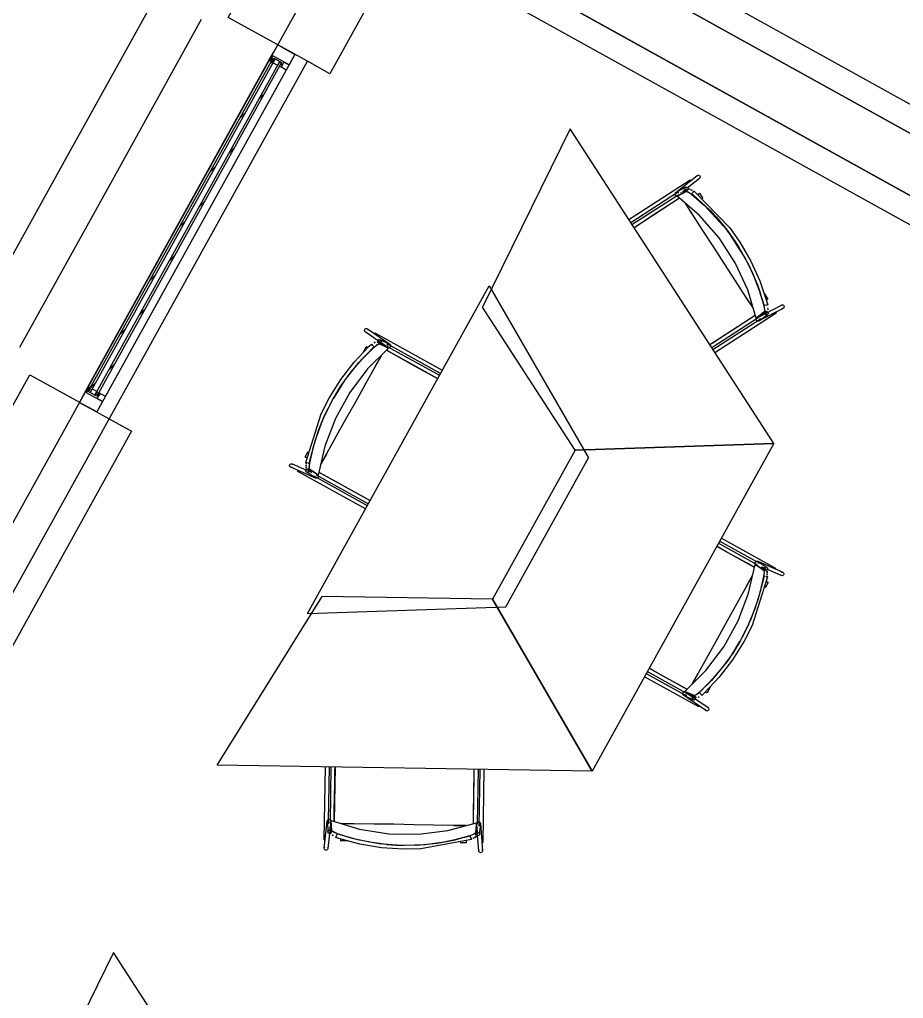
# Model space of a CAD drawing. Header units: metres. Extents: x 3.2 to 22.3, y 0.7 to 22.8.
# Drawn here: x 7.877 to 8.898, y 14.66 to 15.791 of the extents above; entities that cross this region are included whole.
import ezdxf

# ---------------------------------------------------------------- set-up
doc = ezdxf.new("R2010")
doc.units = ezdxf.units.M
for name, color, linetype in [('ARREDI', 9, 'Continuous'), ('INFISSI_VETRATE', 4, 'Continuous'), ('PARETI_STRUTTURE', 7, 'Continuous'), ('PORTE_SCALE', 2, 'Continuous')]:
    doc.layers.add(name, color=color, linetype=linetype)

msp = doc.modelspace()

# ---------------------------------------------------------------- linework, layer by layer
at = {"layer": 'ARREDI'}
for points in [[(8.1885, 15.7385), (8.1697, 15.7489), (8.1663, 15.7427), (8.1651, 15.7434), (8.1753, 15.7617), (8.1952, 15.7506)], [(8.1683, 15.7464), (8.1697, 15.7456), (8.1678, 15.7422), (8.1664, 15.743)], [(8.1697, 15.7408), (8.1722, 15.7453), (8.1777, 15.7422), (8.1753, 15.7377)], [(8.1775, 15.7368), (8.179, 15.7397), (8.1807, 15.7387), (8.1792, 15.7359)], [(8.1885, 15.7385), (8.1852, 15.7325), (8.1792, 15.7359), (8.1825, 15.7418)], [(7.9729, 15.3495), (7.9662, 15.3374), (7.9462, 15.3484), (7.9563, 15.3668), (7.9575, 15.3661), (7.9541, 15.3599)], [(7.9555, 15.3624), (7.9574, 15.3659), (7.9588, 15.3651), (7.9569, 15.3617)], [(7.961, 15.3642), (7.9665, 15.3612), (7.964, 15.3567), (7.9585, 15.3597)], [(7.9684, 15.3598), (7.9701, 15.3588), (7.9685, 15.356), (7.9668, 15.3569)], [(7.9729, 15.3495), (7.9668, 15.3529), (7.9701, 15.3588), (7.9762, 15.3555)], [(8.5191, 15.2931), (8.7485, 15.301)]]:
    msp.add_lwpolyline(points, close=True, dxfattribs=at)
for points in [[(8.7486, 15.301), (8.5131, 15.6645), (8.4121, 15.4584)], [(8.6591, 15.6091), (8.6593, 15.6098), (8.6597, 15.6104), (8.6599, 15.6106), (8.6599, 15.6106), (8.6604, 15.6108), (8.6611, 15.611), (8.6618, 15.6109), (8.6625, 15.6106), (8.663, 15.6101), (8.6634, 15.6094), (8.6634, 15.6087)], [(8.6519, 15.6055), (8.6518, 15.6055), (8.652, 15.6052), (8.6523, 15.6048)], [(8.6523, 15.6048), (8.6527, 15.6042)], [(8.6634, 15.6087), (8.6632, 15.6079), (8.6628, 15.6073), (8.6626, 15.6072), (8.6626, 15.6072), (8.6622, 15.6069), (8.6615, 15.6067)], [(8.6344, 15.5895), (8.6346, 15.5902), (8.6351, 15.5908), (8.6352, 15.591), (8.6352, 15.591), (8.6357, 15.5913), (8.6364, 15.5915), (8.6371, 15.5914), (8.6378, 15.5911), (8.6383, 15.5906)], [(8.6375, 15.5874), (8.6368, 15.5872), (8.636, 15.5872), (8.6354, 15.5876), (8.6348, 15.5881), (8.6345, 15.5888), (8.6344, 15.5895)], [(8.7375, 15.453), (8.7328, 15.4494), (8.7282, 15.4458), (8.7184, 15.4786), (8.704, 15.5097), (8.6854, 15.5385), (8.6629, 15.5643), (8.6369, 15.5867), (8.6422, 15.5895), (8.6474, 15.5922), (8.6483, 15.5922), (8.6498, 15.5915), (8.6518, 15.5903), (8.6538, 15.5889)], [(8.6383, 15.5885), (8.6369, 15.5867)], [(8.6416, 15.5911), (8.6407, 15.5906)], [(8.643, 15.5918), (8.6444, 15.5926), (8.6482, 15.5946)], [(8.6452, 15.5954), (8.6454, 15.5961), (8.6458, 15.5967), (8.6463, 15.597), (8.6464, 15.5971), (8.6471, 15.5973), (8.6471, 15.5973), (8.6479, 15.5972), (8.6485, 15.5969), (8.649, 15.5964), (8.6494, 15.5957)], [(8.6494, 15.5949), (8.6492, 15.5942), (8.6488, 15.5936), (8.6484, 15.5932), (8.6482, 15.5932), (8.6475, 15.593), (8.6468, 15.5931), (8.6461, 15.5934), (8.6456, 15.5939), (8.6453, 15.5946), (8.6452, 15.5953)], [(8.6474, 15.5922), (8.6482, 15.5922), (8.6498, 15.5916), (8.6517, 15.5904), (8.6538, 15.5889)], [(8.6521, 15.5946), (8.6505, 15.5953)], [(8.6505, 15.5953), (8.652, 15.5947)], [(8.6541, 15.5935), (8.6529, 15.5942)], [(8.6529, 15.5942), (8.654, 15.5935)], [(8.6538, 15.5893), (8.654, 15.5895), (8.6543, 15.5899), (8.6547, 15.5904)], [(8.6538, 15.5889), (8.6685, 15.5762), (8.6822, 15.5623), (8.6947, 15.5473), (8.7043, 15.5337)], [(8.6539, 15.5888), (8.6686, 15.5761), (8.6947, 15.5473), (8.7157, 15.5149)], [(8.6547, 15.5904), (8.6551, 15.5909), (8.6556, 15.5915), (8.656, 15.5921), (8.6563, 15.5925), (8.6565, 15.5927)], [(8.656, 15.5921), (8.6551, 15.5927)], [(8.6551, 15.5927), (8.656, 15.5921)], [(8.6565, 15.5927), (8.6565, 15.5927)], [(8.6608, 15.5889), (8.6614, 15.5893), (8.662, 15.5896), (8.6624, 15.5899), (8.6626, 15.5901)], [(8.6396, 15.5844), (8.6309, 15.5787), (8.62, 15.5717), (8.6092, 15.5647), (8.5983, 15.5576), (8.5875, 15.5506)], [(8.6539, 15.5669), (8.6464, 15.5786)], [(8.7246, 15.4577), (8.7168, 15.4697), (8.7043, 15.4891), (8.6918, 15.5084), (8.6792, 15.5278), (8.6667, 15.5472), (8.6541, 15.5665), (8.6464, 15.5785)], [(8.7157, 15.5149), (8.7073, 15.5289)], [(8.7159, 15.5144), (8.7244, 15.4971), (8.7314, 15.479), (8.737, 15.4604)], [(8.716, 15.5143), (8.7244, 15.497), (8.7315, 15.4789), (8.7371, 15.4602)], [(8.2097, 15.1045), (8.4197, 15.4833), (8.5346, 15.2845)], [(8.7246, 15.4577), (8.717, 15.4694)], [(8.7417, 15.4678), (8.7415, 15.4677), (8.7411, 15.4674), (8.7406, 15.4671), (8.7399, 15.4667)], [(8.5191, 15.2931), (8.4121, 15.4584)], [(8.7355, 15.4493), (8.7366, 15.4502), (8.7413, 15.4539)], [(8.7371, 15.4602), (8.7376, 15.4579), (8.7378, 15.4556), (8.7378, 15.4539), (8.7375, 15.4531)], [(8.7371, 15.4602), (8.7376, 15.4577), (8.7379, 15.4555), (8.7378, 15.4538), (8.7375, 15.453)], [(8.7388, 15.4605), (8.7382, 15.4603), (8.7377, 15.4602), (8.7375, 15.4601)], [(8.7395, 15.4498), (8.7388, 15.4502), (8.7383, 15.4507), (8.738, 15.4514), (8.738, 15.4522), (8.7382, 15.4529), (8.7383, 15.4529), (8.7387, 15.4534), (8.7388, 15.4535), (8.7393, 15.4538), (8.7401, 15.4539)], [(8.7414, 15.4611), (8.7416, 15.4612), (8.7417, 15.4612), (8.7416, 15.4612), (8.7414, 15.4611), (8.7409, 15.461), (8.7402, 15.4608), (8.7395, 15.4606)], [(8.742, 15.4529), (8.7422, 15.4522), (8.7423, 15.4515), (8.742, 15.4508), (8.742, 15.4507), (8.7416, 15.4502), (8.7414, 15.4501), (8.7409, 15.4498), (8.7402, 15.4497), (8.7395, 15.4498)], [(8.7415, 15.4576), (8.7416, 15.4563), (8.7416, 15.4555)], [(8.7415, 15.4576), (8.7416, 15.4563)], [(8.7506, 15.453), (8.751, 15.4524)], [(8.7565, 15.46), (8.757, 15.4606), (8.7574, 15.4609), (8.7574, 15.4609), (8.7576, 15.461), (8.7583, 15.4611), (8.7591, 15.461)], [(8.7591, 15.461), (8.7597, 15.4606), (8.7602, 15.46), (8.7605, 15.4593), (8.7605, 15.4586), (8.7602, 15.4579), (8.7598, 15.4573), (8.7594, 15.457), (8.7594, 15.457), (8.7591, 15.4569), (8.7584, 15.4568), (8.7577, 15.4569)], [(8.6746, 15.4152), (8.678, 15.4173), (8.6908, 15.4256), (8.7036, 15.4339), (8.7164, 15.4422), (8.7272, 15.4492)], [(8.7282, 15.4458), (8.7311, 15.4464)], [(8.7311, 15.4464), (8.7282, 15.4458)], [(8.7297, 15.4424), (8.7291, 15.4427), (8.7286, 15.4433), (8.7283, 15.444), (8.7283, 15.4448), (8.7286, 15.4455), (8.729, 15.446)], [(8.7323, 15.4455), (8.7325, 15.4448), (8.7326, 15.444), (8.7323, 15.4433), (8.7318, 15.4428), (8.7314, 15.4425), (8.7314, 15.4425), (8.7312, 15.4424), (8.7305, 15.4422), (8.7297, 15.4424)], [(8.751, 15.4524), (8.7513, 15.452), (8.7514, 15.4517)], [(8.7515, 15.4517), (8.7514, 15.4517)], [(8.2756, 15.4313), (8.2756, 15.432), (8.2759, 15.4327), (8.2764, 15.4333), (8.2771, 15.4337), (8.2778, 15.4338), (8.2785, 15.4336), (8.279, 15.4334), (8.279, 15.4334), (8.2792, 15.4333), (8.2796, 15.4327), (8.2799, 15.432)], [(8.2777, 15.4295), (8.277, 15.4296), (8.2765, 15.4298), (8.2765, 15.4298), (8.2763, 15.43), (8.2759, 15.4306), (8.2756, 15.4313)], [(8.2866, 15.4276), (8.287, 15.4282)], [(8.2874, 15.4289), (8.2874, 15.4289), (8.2874, 15.4289), (8.2872, 15.4286), (8.287, 15.4282)], [(8.2903, 15.419), (8.2957, 15.4166), (8.297, 15.416)], [(8.2947, 15.4193), (8.2947, 15.4185), (8.2944, 15.4178), (8.2939, 15.4172), (8.2933, 15.4169), (8.2926, 15.4167), (8.2925, 15.4167), (8.2918, 15.4169), (8.2917, 15.4169), (8.2912, 15.4173), (8.2908, 15.4178), (8.2905, 15.4185)], [(8.2908, 15.42), (8.2913, 15.4206), (8.2919, 15.4209), (8.2926, 15.4211), (8.2927, 15.4211), (8.2934, 15.4209), (8.2935, 15.4209), (8.294, 15.4205), (8.2945, 15.42), (8.2947, 15.4192)], [(8.2927, 15.416), (8.2981, 15.4136), (8.3035, 15.4112), (8.2792, 15.3871), (8.2585, 15.3598), (8.2419, 15.3298), (8.2297, 15.2978), (8.2222, 15.2644), (8.2173, 15.2677), (8.2124, 15.271), (8.212, 15.2718), (8.2119, 15.2735), (8.212, 15.2758), (8.2123, 15.2782)], [(8.2488, 15.3681), (8.2601, 15.3837), (8.2728, 15.3985), (8.2866, 15.4122)], [(8.2488, 15.3681), (8.2601, 15.3836), (8.2727, 15.3984), (8.2865, 15.4121)], [(8.2796, 15.4117), (8.279, 15.4121), (8.2784, 15.4124), (8.278, 15.4126), (8.2777, 15.4128)], [(8.2838, 15.4157), (8.2836, 15.4158), (8.2836, 15.4158), (8.2837, 15.4158), (8.2838, 15.4156), (8.2846, 15.4147), (8.2851, 15.4142), (8.2856, 15.4136)], [(8.2856, 15.4136), (8.286, 15.4132), (8.2863, 15.4128), (8.2865, 15.4126)], [(8.2866, 15.4122), (8.2885, 15.4138), (8.2904, 15.4151), (8.2919, 15.4159), (8.2927, 15.416)], [(8.2866, 15.4122), (8.2886, 15.4139), (8.2904, 15.4152), (8.2919, 15.4159), (8.2928, 15.416)], [(8.2879, 15.4181), (8.2869, 15.4174)], [(8.2869, 15.4174), (8.2879, 15.4181)], [(8.301, 15.4087), (8.3122, 15.4025), (8.3256, 15.3951), (8.3389, 15.3876), (8.3523, 15.3803), (8.3601, 15.3759)], [(8.3035, 15.4112), (8.3016, 15.4135)], [(8.3016, 15.4135), (8.3035, 15.4112)], [(8.3019, 15.4149), (8.3024, 15.4155), (8.303, 15.4159), (8.3038, 15.416), (8.3045, 15.4158), (8.3049, 15.4156), (8.3049, 15.4156), (8.3051, 15.4155), (8.3056, 15.4149), (8.3058, 15.4142)], [(8.3058, 15.4142), (8.3058, 15.4134), (8.3055, 15.4127), (8.305, 15.4121), (8.3044, 15.4118), (8.3037, 15.4117)], [(8.2947, 15.4024), (8.2878, 15.3899), (8.2766, 15.3698), (8.2654, 15.3496), (8.2542, 15.3294), (8.243, 15.3092), (8.2318, 15.289), (8.2249, 15.2765)], [(8.2947, 15.4024), (8.288, 15.3902)], [(8.24, 15.3537), (8.2484, 15.3676)], [(8.2485, 15.3676), (8.24, 15.3537)], [(8.2123, 15.2783), (8.2166, 15.2973), (8.2225, 15.3158), (8.2298, 15.3339), (8.2373, 15.3488)], [(8.2123, 15.2782), (8.2166, 15.2972), (8.2224, 15.3158), (8.2298, 15.3338), (8.2373, 15.3488)], [(8.7485, 15.301), (8.5386, 14.9222), (8.4236, 15.1209)], [(8.2071, 15.2854), (8.2074, 15.2853), (8.2078, 15.285), (8.2084, 15.2847), (8.209, 15.2844)], [(8.2317, 15.2887), (8.2249, 15.2765)], [(8.5191, 15.2931), (8.4236, 15.1209), (8.5386, 14.9222)], [(8.4391, 15.1123), (8.5346, 15.2845)], [(8.192, 15.2734), (8.1913, 15.2733), (8.1905, 15.2733), (8.1903, 15.2734), (8.1903, 15.2734), (8.1899, 15.2737), (8.1893, 15.2742), (8.189, 15.2749), (8.189, 15.2757), (8.1892, 15.2764), (8.1897, 15.277), (8.1903, 15.2774)], [(8.1903, 15.2774), (8.191, 15.2776), (8.1918, 15.2775), (8.192, 15.2774), (8.192, 15.2774), (8.1924, 15.2771), (8.1929, 15.2766)], [(8.208, 15.2787), (8.2077, 15.2788), (8.2076, 15.2788), (8.2077, 15.2788)], [(8.208, 15.274), (8.2082, 15.2723)], [(8.2081, 15.2723), (8.208, 15.2739)], [(8.2081, 15.2763), (8.2081, 15.2751)], [(8.2081, 15.2749), (8.2081, 15.2762)], [(8.2085, 15.2786), (8.2083, 15.2776)], [(8.2083, 15.2776), (8.2085, 15.2786)], [(8.2099, 15.2784), (8.2091, 15.2785), (8.2085, 15.2786)], [(8.209, 15.2715), (8.2097, 15.2717), (8.2105, 15.2716), (8.211, 15.2714), (8.2111, 15.2713), (8.2116, 15.2707), (8.2119, 15.2701), (8.2119, 15.2693), (8.2117, 15.2686), (8.2112, 15.268), (8.2106, 15.2676)], [(8.2106, 15.2783), (8.2112, 15.2782), (8.2117, 15.2781), (8.2119, 15.278)], [(8.2123, 15.2709), (8.212, 15.2717), (8.2118, 15.2734), (8.2119, 15.2756), (8.2123, 15.2782)], [(8.1986, 15.2687), (8.1985, 15.2687)], [(8.1986, 15.2687), (8.1987, 15.269), (8.199, 15.2694)], [(8.199, 15.2694), (8.1993, 15.27)], [(8.2106, 15.2676), (8.2099, 15.2674), (8.2092, 15.2675), (8.2086, 15.2677), (8.2085, 15.2678), (8.208, 15.2683), (8.208, 15.2684), (8.2077, 15.269), (8.2077, 15.2698), (8.2079, 15.2705), (8.2084, 15.2711)], [(8.2148, 15.2673), (8.2134, 15.2682), (8.2099, 15.2706)], [(8.2208, 15.2608), (8.2201, 15.2607), (8.2194, 15.2608), (8.2191, 15.2608), (8.2191, 15.2608), (8.2187, 15.2611), (8.2182, 15.2616), (8.2179, 15.2623), (8.2179, 15.2631)], [(8.2199, 15.2647), (8.2222, 15.2644)], [(8.2213, 15.2646), (8.2218, 15.264), (8.2221, 15.2633), (8.2221, 15.2626), (8.2219, 15.2618), (8.2215, 15.2613), (8.2208, 15.2608)], [(8.2229, 15.2678), (8.2321, 15.2628), (8.2434, 15.2565), (8.2547, 15.2502), (8.266, 15.244), (8.2773, 15.2377), (8.2821, 15.2351)], [(8.7262, 15.1578), (8.7171, 15.1629), (8.7058, 15.1691), (8.6945, 15.1754), (8.6832, 15.1817)], [(8.6564, 15.0096), (8.651, 15.012), (8.6456, 15.0145), (8.67, 15.0385), (8.6907, 15.0658), (8.7073, 15.0958), (8.7195, 15.1279), (8.727, 15.1612), (8.7319, 15.158), (8.7368, 15.1547), (8.7372, 15.1539), (8.7373, 15.1522), (8.7372, 15.1499), (8.7368, 15.1475)], [(8.7279, 15.1611), (8.7273, 15.1616), (8.7271, 15.1623), (8.727, 15.1631), (8.7272, 15.1638), (8.7277, 15.1644), (8.7283, 15.1648)], [(8.7293, 15.1609), (8.727, 15.1613)], [(8.7283, 15.1648), (8.729, 15.165), (8.7298, 15.1649), (8.73, 15.1648), (8.73, 15.1648), (8.7304, 15.1646), (8.731, 15.164), (8.7312, 15.1633), (8.7313, 15.1626)], [(8.6545, 15.0232), (8.6614, 15.0358), (8.6726, 15.0559), (8.6838, 15.0761), (8.695, 15.0963), (8.7062, 15.1165), (8.7173, 15.1366), (8.7243, 15.1491)], [(8.7175, 15.1369), (8.7243, 15.1491)], [(8.7369, 15.1475), (8.7325, 15.1285), (8.7267, 15.1099), (8.7195, 15.0921)], [(8.7368, 15.1473), (8.7325, 15.1284), (8.7267, 15.1098), (8.7195, 15.0921)], [(8.7344, 15.1584), (8.7357, 15.1574), (8.7393, 15.155)], [(8.7368, 15.1547), (8.7372, 15.1539), (8.7373, 15.1523), (8.7372, 15.15), (8.7369, 15.1475)], [(8.7402, 15.1541), (8.7394, 15.1539), (8.7387, 15.154), (8.7382, 15.1543), (8.738, 15.1544), (8.7375, 15.1549), (8.7373, 15.1556), (8.7372, 15.1563), (8.7375, 15.157), (8.7379, 15.1576), (8.7385, 15.158)], [(8.7386, 15.1474), (8.7379, 15.1475), (8.7375, 15.1475), (8.7373, 15.1476)], [(8.7385, 15.158), (8.7393, 15.1582), (8.74, 15.1581), (8.7405, 15.1579), (8.7407, 15.1578), (8.7411, 15.1573), (8.7412, 15.1573), (8.7414, 15.1566), (8.7415, 15.1559), (8.7412, 15.1551), (8.7408, 15.1545)], [(8.7393, 15.1472), (8.74, 15.1471), (8.7407, 15.147)], [(8.7407, 15.147), (8.7408, 15.1481)], [(8.7408, 15.1481), (8.7407, 15.147)], [(8.741, 15.1534), (8.7411, 15.1517)], [(8.7411, 15.1516), (8.741, 15.1533)], [(8.7411, 15.1507), (8.741, 15.1495)], [(8.741, 15.1493), (8.7411, 15.1505)], [(8.7502, 15.1562), (8.7499, 15.1556)], [(8.7506, 15.1569), (8.7504, 15.1567), (8.7502, 15.1562)], [(8.7506, 15.157), (8.7506, 15.157)], [(8.7589, 15.1482), (8.7581, 15.1481), (8.7574, 15.1482), (8.7572, 15.1482), (8.7571, 15.1482), (8.7567, 15.1485), (8.7562, 15.149)], [(8.7572, 15.1522), (8.7579, 15.1524), (8.7586, 15.1523), (8.7589, 15.1522), (8.7589, 15.1522), (8.7593, 15.152), (8.7598, 15.1514), (8.7601, 15.1507), (8.7601, 15.15), (8.7599, 15.1493), (8.7595, 15.1487), (8.7589, 15.1482)], [(8.742, 15.1402), (8.7418, 15.1404), (8.7414, 15.1406), (8.7408, 15.1409), (8.7402, 15.1413)], [(8.7412, 15.1469), (8.7415, 15.1469), (8.7415, 15.1469), (8.7415, 15.1469)], [(8.5385, 14.9222), (8.1055, 14.9292), (8.2268, 15.1241)], [(8.4236, 15.1209), (8.2268, 15.1241)], [(8.2097, 15.1045), (8.4391, 15.1123)], [(8.7194, 15.0918), (8.7119, 15.0769)], [(8.7119, 15.0769), (8.7194, 15.0918)], [(8.7092, 15.072), (8.7007, 15.058)], [(8.7007, 15.058), (8.7092, 15.072)], [(8.7003, 15.0575), (8.6891, 15.0419), (8.6764, 15.0271), (8.6626, 15.0134)], [(8.7004, 15.0575), (8.6891, 15.042), (8.6765, 15.0272), (8.6627, 15.0135)], [(8.6481, 15.017), (8.637, 15.0232), (8.6236, 15.0306), (8.6102, 15.038), (8.6045, 15.0411)], [(8.6544, 15.0232), (8.6612, 15.0354)], [(8.6433, 15.0115), (8.6433, 15.0122), (8.6436, 15.0129), (8.6441, 15.0135), (8.6448, 15.0138), (8.6455, 15.014)], [(8.6473, 15.0107), (8.6468, 15.0101), (8.6461, 15.0098), (8.6454, 15.0097), (8.6447, 15.0098), (8.6442, 15.01), (8.6442, 15.01), (8.644, 15.0102), (8.6436, 15.0108), (8.6433, 15.0115)], [(8.6456, 15.0145), (8.6476, 15.0122)], [(8.6476, 15.0122), (8.6456, 15.0145)], [(8.6626, 15.0134), (8.6607, 15.0118), (8.6588, 15.0105), (8.6573, 15.0098), (8.6564, 15.0096)], [(8.6625, 15.0134), (8.6606, 15.0118), (8.6587, 15.0105), (8.6573, 15.0097), (8.6564, 15.0096)], [(8.6635, 15.012), (8.6631, 15.0125), (8.6628, 15.0128), (8.6627, 15.013)], [(8.6654, 15.01), (8.6655, 15.0098), (8.6655, 15.0098), (8.6655, 15.0098), (8.6653, 15.01), (8.6645, 15.0109), (8.664, 15.0115), (8.6635, 15.012)], [(8.6695, 15.0139), (8.6702, 15.0135), (8.6708, 15.0132), (8.6712, 15.013), (8.6714, 15.0129)], [(8.6589, 15.0067), (8.6535, 15.0091), (8.6522, 15.0097)], [(8.6545, 15.0064), (8.6545, 15.0071), (8.6548, 15.0078), (8.6552, 15.0084), (8.6559, 15.0088), (8.6566, 15.0089), (8.6566, 15.0089), (8.6573, 15.0088), (8.6575, 15.0087), (8.6579, 15.0084), (8.6584, 15.0078), (8.6586, 15.0071)], [(8.6584, 15.0056), (8.6579, 15.0051), (8.6572, 15.0047), (8.6565, 15.0046), (8.6564, 15.0046), (8.6558, 15.0047), (8.6557, 15.0048), (8.6552, 15.0051), (8.6547, 15.0057), (8.6545, 15.0064)], [(8.6623, 15.0083), (8.6612, 15.0075)], [(8.6613, 15.0076), (8.6623, 15.0083)], [(8.6618, 14.9967), (8.6618, 14.9967), (8.6618, 14.9967), (8.6619, 14.997), (8.6622, 14.9975)], [(8.6625, 14.998), (8.6622, 14.9975)], [(8.6735, 14.9944), (8.6735, 14.9936), (8.6733, 14.9929), (8.6728, 14.9923), (8.6721, 14.992), (8.6714, 14.9919), (8.6706, 14.992), (8.6702, 14.9922), (8.6702, 14.9922), (8.67, 14.9924), (8.6695, 14.993), (8.6693, 14.9937)], [(8.6715, 14.9962), (8.6722, 14.996), (8.6726, 14.9958), (8.6727, 14.9958), (8.6728, 14.9956), (8.6733, 14.9951), (8.6735, 14.9943)], [(8.2405, 14.8644), (8.2407, 14.8771), (8.241, 14.8924), (8.2412, 14.9077), (8.2414, 14.923), (8.2415, 14.927)], [(8.4015, 14.8618), (8.4017, 14.8722), (8.4021, 14.898), (8.4023, 14.911), (8.4025, 14.9239)], [(8.2346, 14.8622), (8.2338, 14.8623), (8.2332, 14.8628), (8.2328, 14.8633), (8.2326, 14.8641), (8.2325, 14.8646), (8.2325, 14.8646), (8.2326, 14.8648), (8.2329, 14.8655), (8.2334, 14.866)], [(8.2334, 14.866), (8.2341, 14.8664), (8.2348, 14.8665), (8.2355, 14.8663), (8.2362, 14.8659), (8.2366, 14.8653)], [(8.2371, 14.8654), (8.236, 14.8626)], [(8.236, 14.8626), (8.2371, 14.8654)], [(8.2379, 14.8536), (8.2375, 14.8595), (8.2371, 14.8654), (8.2698, 14.8553), (8.3036, 14.8499), (8.3379, 14.8493), (8.3719, 14.8536), (8.4049, 14.8627), (8.4043, 14.8568), (8.4037, 14.8509), (8.4032, 14.8502), (8.4018, 14.8493), (8.3997, 14.8483), (8.3974, 14.8475)], [(8.2353, 14.85), (8.2346, 14.8502), (8.234, 14.8506), (8.2335, 14.8511), (8.2335, 14.8512), (8.2333, 14.8518), (8.2333, 14.852), (8.2333, 14.8526), (8.2336, 14.8533), (8.2342, 14.8538)], [(8.2342, 14.8538), (8.2348, 14.8541), (8.2356, 14.8542), (8.2363, 14.8541), (8.2369, 14.8537), (8.2374, 14.8531), (8.2374, 14.8531), (8.2376, 14.8524), (8.2376, 14.8523), (8.2376, 14.8517), (8.2372, 14.851)], [(8.2365, 14.85), (8.2361, 14.8559), (8.236, 14.8574)], [(8.2361, 14.8541), (8.236, 14.8541)], [(8.2442, 14.85), (8.2419, 14.8509), (8.2398, 14.8519), (8.2384, 14.8529), (8.2379, 14.8536)], [(8.2442, 14.85), (8.2418, 14.8509), (8.2398, 14.852), (8.2384, 14.8529), (8.2379, 14.8536)], [(8.249, 14.8617), (8.2629, 14.8615)], [(8.3929, 14.8594), (8.3786, 14.8596), (8.3556, 14.86), (8.3325, 14.8604), (8.3094, 14.8608), (8.2863, 14.8611), (8.2633, 14.8615), (8.249, 14.8617)], [(8.379, 14.8596), (8.3929, 14.8594)], [(8.4057, 14.8605), (8.4049, 14.8627)], [(8.4052, 14.8618), (8.4054, 14.8626), (8.4059, 14.8631), (8.4065, 14.8635), (8.4073, 14.8637), (8.408, 14.8636), (8.4087, 14.8632)], [(8.4058, 14.8548), (8.4057, 14.8532), (8.4052, 14.8489)], [(8.406, 14.8564), (8.4061, 14.8574)], [(8.4087, 14.8632), (8.4092, 14.8626), (8.4094, 14.8619), (8.4095, 14.8617), (8.4095, 14.8612), (8.4092, 14.8605), (8.4087, 14.8599), (8.4081, 14.8595)], [(8.2291, 14.8428), (8.229, 14.8428), (8.2294, 14.8428), (8.2299, 14.8428)], [(8.2306, 14.8428), (8.2299, 14.8428)], [(8.2395, 14.8478), (8.2383, 14.8484)], [(8.2384, 14.8484), (8.2395, 14.8478)], [(8.2434, 14.8484), (8.2431, 14.8478), (8.2429, 14.8471), (8.2426, 14.8464), (8.2425, 14.846), (8.2424, 14.8457), (8.2424, 14.8457), (8.2424, 14.8457), (8.2424, 14.8459)], [(8.2438, 14.8497), (8.2438, 14.8495), (8.2436, 14.849), (8.2434, 14.8484)], [(8.3008, 14.8374), (8.2818, 14.84), (8.2628, 14.8442), (8.2441, 14.85)], [(8.3009, 14.8374), (8.2819, 14.84), (8.2629, 14.8442), (8.2443, 14.8499)], [(8.2479, 14.844), (8.2479, 14.8433), (8.2479, 14.8426), (8.2479, 14.8422), (8.2478, 14.8419)], [(8.3973, 14.8475), (8.3785, 14.8423), (8.3594, 14.8387), (8.34, 14.8367), (8.3234, 14.8363)], [(8.3974, 14.8475), (8.3786, 14.8424), (8.3595, 14.8388), (8.3401, 14.8367), (8.3234, 14.8363)], [(8.4038, 14.8509), (8.4032, 14.8502), (8.4018, 14.8493), (8.3998, 14.8484), (8.3974, 14.8475)], [(8.3981, 14.8459), (8.3979, 14.8465), (8.3978, 14.847), (8.3977, 14.8472)], [(8.3981, 14.8459), (8.3984, 14.8452), (8.3986, 14.8445), (8.3988, 14.8439), (8.399, 14.8434), (8.399, 14.8432)], [(8.3988, 14.8439), (8.3998, 14.8443)], [(8.3998, 14.8443), (8.3988, 14.8439)], [(8.401, 14.8447), (8.4021, 14.8452)], [(8.4023, 14.8453), (8.4011, 14.8447)], [(8.4031, 14.8457), (8.4045, 14.8466)], [(8.4046, 14.8466), (8.4032, 14.8457)], [(8.4048, 14.8477), (8.4043, 14.8483), (8.4041, 14.849), (8.404, 14.8496), (8.404, 14.8497), (8.4043, 14.8504), (8.4043, 14.8504), (8.4047, 14.851), (8.4054, 14.8513), (8.4061, 14.8515), (8.4069, 14.8514), (8.4075, 14.851)], [(8.4075, 14.851), (8.408, 14.8504), (8.4083, 14.8497), (8.4083, 14.8492), (8.4083, 14.849), (8.4081, 14.8484), (8.4081, 14.8483), (8.4076, 14.8478), (8.407, 14.8474), (8.4062, 14.8473), (8.4055, 14.8474)], [(8.2325, 14.8313), (8.2318, 14.831), (8.2311, 14.8309), (8.2304, 14.8311), (8.2297, 14.8315), (8.2293, 14.8321), (8.2291, 14.8328), (8.229, 14.8333), (8.2291, 14.8335), (8.2294, 14.8342), (8.2299, 14.8347)], [(8.2327, 14.8346), (8.2331, 14.834), (8.2334, 14.8333), (8.2334, 14.8328), (8.2333, 14.8325), (8.233, 14.8319), (8.2325, 14.8313)], [(8.3014, 14.8373), (8.3178, 14.8364)], [(8.3178, 14.8364), (8.3015, 14.8373)], [(8.3934, 14.8395), (8.3934, 14.8398), (8.3935, 14.8403), (8.3935, 14.8409), (8.3935, 14.8417)], [(8.3934, 14.8395), (8.3934, 14.8395)], [(8.4084, 14.8285), (8.4079, 14.829), (8.4077, 14.8297), (8.4076, 14.83), (8.4077, 14.8305), (8.4079, 14.8312), (8.4084, 14.8317)], [(8.4112, 14.8318), (8.4117, 14.8313), (8.4119, 14.8306), (8.412, 14.8303), (8.4119, 14.8298), (8.4117, 14.8291), (8.4112, 14.8285), (8.4106, 14.8281), (8.4098, 14.828), (8.4091, 14.8281), (8.4084, 14.8285)], [(8.4114, 14.8398), (8.4107, 14.8399)], [(8.4123, 14.8398), (8.4123, 14.8398), (8.4119, 14.8398), (8.4114, 14.8399)], [(8.2209, 14.3491), (7.9855, 14.7126), (7.8844, 14.5065)]]:
    msp.add_lwpolyline(points, dxfattribs=at)
at = {"layer": 'INFISSI_VETRATE'}
for points in [[(8.1721, 15.7453), (8.1664, 15.7396)], [(8.1601, 15.7054), (8.154, 15.6994)], [(8.1378, 15.6832), (8.1318, 15.6772)], [(8.1254, 15.643), (8.1194, 15.6369)], [(8.1032, 15.6207), (8.0971, 15.6147)], [(8.0908, 15.5805), (8.0847, 15.5744)], [(8.0686, 15.5583), (8.0625, 15.5522)], [(8.0562, 15.518), (8.0501, 15.512)], [(8.0339, 15.4958), (8.0279, 15.4897)], [(8.0215, 15.4556), (8.0155, 15.4495)], [(7.9993, 15.4333), (7.9932, 15.4273)], [(7.9869, 15.3931), (7.9808, 15.387)], [(7.9647, 15.3709), (7.9586, 15.3648)]]:
    msp.add_lwpolyline(points, dxfattribs=at)
at = {"layer": 'PARETI_STRUTTURE'}
for points in [[(3.2389, 6.8567), (11.0022, 20.8613)], [(8.1753, 15.7617), (8.1181, 15.7934), (8.439, 16.3723), (8.4962, 16.3406)], [(8.3784, 15.986), (10.6502, 14.7267)], [(10.5244, 14.6906), (8.3077, 15.9194), (8.3383, 15.9745)], [(8.3641, 15.9602), (10.6101, 14.7152), (10.5795, 14.6601)], [(10.6101, 14.7152), (8.3641, 15.9602)], [(8.3336, 15.9051), (10.5244, 14.6906), (10.5101, 14.6648), (8.3192, 15.8793)], [(8.3192, 15.8793), (8.2355, 15.7283), (8.2097, 15.7426)], [(8.0401, 15.8281), (7.9303, 15.6301)], [(8.087, 15.7908), (7.982, 15.6014)], [(8.0607, 15.5551), (8.1753, 15.7617)], [(8.2097, 15.7426), (8.1753, 15.7617)], [(8.1651, 15.7434), (8.1703, 15.7527)], [(8.1952, 15.7506), (8.1852, 15.7325)], [(5.5669, 10.9751), (8.2097, 15.7426)], [(8.1651, 15.7434), (7.9563, 15.3668)], [(7.9563, 15.3668), (8.1651, 15.7434)], [(7.964, 15.3567), (8.1777, 15.7422), (8.1798, 15.7411), (7.9661, 15.3555)], [(8.1852, 15.7325), (7.9762, 15.3555)], [(8.1851, 15.7323), (7.9763, 15.3557)], [(7.9303, 15.6301), (7.8205, 15.4321)], [(7.982, 15.6014), (7.877, 15.412)], [(8.581, 15.5596), (8.6518, 15.6055)], [(8.6352, 15.591), (8.6599, 15.6106)], [(8.6626, 15.6072), (8.6483, 15.5959)], [(8.6386, 15.5918), (8.5834, 15.556)], [(8.5847, 15.5539), (8.6379, 15.5884)], [(8.6381, 15.5875), (8.6484, 15.5932)], [(8.6477, 15.5954), (8.6438, 15.5922)], [(8.6444, 15.5926), (8.646, 15.5936)], [(8.6538, 15.5893), (8.6561, 15.5874), (8.6746, 15.5704), (8.6912, 15.5517), (8.7058, 15.5313)], [(8.6565, 15.5927), (8.6978, 15.5502), (8.7095, 15.5337)], [(8.6626, 15.5901), (8.6665, 15.5841)], [(8.6396, 15.5843), (8.5871, 15.5503)], [(8.6388, 15.5883), (8.6379, 15.5876)], [(7.9462, 15.3484), (8.0607, 15.5551)], [(8.7095, 15.5337), (8.7221, 15.5118), (8.7326, 15.4888), (8.7407, 15.4648), (8.7417, 15.4612)], [(8.7059, 15.5313), (8.7074, 15.5289), (8.7197, 15.507), (8.7298, 15.4841), (8.7375, 15.4601)], [(8.7376, 15.4743), (8.7418, 15.4678)], [(8.7294, 15.4463), (8.7574, 15.4609)], [(8.7294, 15.4466), (8.7295, 15.4466), (8.7296, 15.4467), (8.7298, 15.4468), (8.7299, 15.4469), (8.73, 15.4469), (8.7301, 15.447), (8.7302, 15.4471), (8.7303, 15.4472), (8.7304, 15.4473), (8.7305, 15.4473), (8.7306, 15.4474), (8.7307, 15.4475), (8.7308, 15.4476), (8.7309, 15.4476), (8.731, 15.4477), (8.7311, 15.4478), (8.7312, 15.4479), (8.7313, 15.448), (8.7315, 15.4481), (8.7316, 15.4482), (8.7318, 15.4483), (8.7319, 15.4484), (8.732, 15.4484), (8.7321, 15.4485), (8.7322, 15.4486), (8.7323, 15.4487), (8.7324, 15.4487), (8.7325, 15.4488), (8.7326, 15.4489), (8.7327, 15.449), (8.7328, 15.4491), (8.7329, 15.4491), (8.733, 15.4492), (8.7331, 15.4493), (8.7332, 15.4494), (8.7333, 15.4494), (8.7335, 15.4496), (8.7336, 15.4497), (8.7338, 15.4498), (8.7339, 15.4498), (8.734, 15.4499), (8.7341, 15.45), (8.7342, 15.4501), (8.7343, 15.4501), (8.7344, 15.4502), (8.7345, 15.4503), (8.7346, 15.4504), (8.7347, 15.4505), (8.7348, 15.4505), (8.7349, 15.4506), (8.735, 15.4507), (8.7351, 15.4508), (8.7352, 15.4509), (8.7353, 15.4509), (8.7354, 15.451), (8.7355, 15.4511), (8.7356, 15.4512), (8.7358, 15.4512), (8.7359, 15.4513), (8.736, 15.4514), (8.7361, 15.4515), (8.7362, 15.4516), (8.7363, 15.4516), (8.7364, 15.4517), (8.7365, 15.4518), (8.7366, 15.4519), (8.7367, 15.452), (8.7368, 15.452), (8.7369, 15.4521), (8.737, 15.4522), (8.7371, 15.4523), (8.7372, 15.4523), (8.7373, 15.4524), (8.7374, 15.4525), (8.7375, 15.4526), (8.7376, 15.4527), (8.7378, 15.4527), (8.7379, 15.4528), (8.738, 15.4529), (8.7381, 15.453), (8.7382, 15.4531), (8.7383, 15.4531), (8.7384, 15.4532), (8.7385, 15.4533), (8.7386, 15.4534), (8.7388, 15.4535), (8.7388, 15.4535)], [(8.7594, 15.457), (8.7314, 15.4425)], [(8.6746, 15.4152), (8.7271, 15.4492)], [(8.7306, 15.4463), (8.6769, 15.4115)], [(8.6783, 15.4095), (8.7309, 15.4435)], [(8.7514, 15.4517), (8.6806, 15.4058)], [(8.731, 15.4436), (8.7335, 15.4452)], [(8.732, 15.4431), (8.7414, 15.4501)], [(8.7382, 15.4512), (8.7373, 15.4507)], [(8.279, 15.4334), (8.3049, 15.4156)], [(8.3025, 15.412), (8.2765, 15.4298)], [(8.2874, 15.4289), (8.3655, 15.3856)], [(8.3041, 15.4158), (8.2935, 15.4209)], [(8.2348, 15.3533), (8.2481, 15.3748), (8.2636, 15.3948), (8.2809, 15.4133), (8.2836, 15.4158)], [(8.2386, 15.3512), (8.24, 15.3537), (8.2535, 15.3749), (8.269, 15.3946), (8.2865, 15.4126)], [(8.274, 15.4061), (8.2777, 15.4128)], [(8.3023, 15.4119), (8.3022, 15.412), (8.302, 15.412), (8.3019, 15.4121), (8.3018, 15.4121), (8.3017, 15.4122), (8.3016, 15.4123), (8.3014, 15.4123), (8.3013, 15.4124), (8.3012, 15.4124), (8.3011, 15.4125), (8.301, 15.4125), (8.3009, 15.4126), (8.3006, 15.4127), (8.3005, 15.4128), (8.3004, 15.4128), (8.3003, 15.4129), (8.3001, 15.4129), (8.3, 15.413), (8.2999, 15.4131), (8.2998, 15.4131), (8.2997, 15.4132), (8.2996, 15.4132), (8.2994, 15.4133), (8.2993, 15.4133), (8.2991, 15.4134), (8.299, 15.4135), (8.2988, 15.4136), (8.2987, 15.4136), (8.2986, 15.4137), (8.2985, 15.4137), (8.2984, 15.4138), (8.2983, 15.4138), (8.2981, 15.4139), (8.298, 15.4139), (8.2979, 15.414), (8.2978, 15.4141), (8.2975, 15.4142), (8.2974, 15.4142), (8.2973, 15.4143), (8.2972, 15.4143), (8.2971, 15.4144), (8.2969, 15.4145), (8.2968, 15.4145), (8.2967, 15.4146), (8.2966, 15.4146), (8.2965, 15.4147), (8.2964, 15.4147), (8.2962, 15.4148), (8.296, 15.4149), (8.2959, 15.415), (8.2958, 15.415), (8.2956, 15.4151), (8.2955, 15.4151), (8.2954, 15.4152), (8.2953, 15.4152), (8.2952, 15.4153), (8.295, 15.4153), (8.2949, 15.4154), (8.2947, 15.4155), (8.2946, 15.4156), (8.2944, 15.4156), (8.2943, 15.4157), (8.2942, 15.4157), (8.2941, 15.4158), (8.294, 15.4158), (8.2939, 15.4159), (8.2937, 15.416), (8.2936, 15.416), (8.2935, 15.4161), (8.2934, 15.4161), (8.2933, 15.4162), (8.2932, 15.4162), (8.2929, 15.4164), (8.2928, 15.4164), (8.2927, 15.4165), (8.2926, 15.4165), (8.2924, 15.4166), (8.2923, 15.4166), (8.2922, 15.4167), (8.2921, 15.4167), (8.292, 15.4168), (8.2919, 15.4169), (8.2917, 15.4169), (8.2917, 15.4169)], [(8.294, 15.4175), (8.2949, 15.417)], [(8.3601, 15.3759), (8.301, 15.4087)], [(8.3041, 15.4147), (8.3015, 15.4161)], [(8.3019, 15.4131), (8.3622, 15.3797)], [(8.3634, 15.3818), (8.3043, 15.4146)], [(7.6276, 14.7737), (7.5704, 14.8054), (7.889, 15.3801), (7.9462, 15.3485)], [(7.9762, 15.3555), (7.9662, 15.3374)], [(8.2076, 15.2788), (8.2257, 15.3353), (8.2348, 15.3533)], [(8.2119, 15.278), (8.2125, 15.281), (8.2188, 15.3052), (8.2275, 15.3287), (8.2386, 15.3512)], [(7.9462, 15.3484), (7.9806, 15.3294)], [(7.9806, 15.3294), (8.0064, 15.315), (7.6878, 14.7403), (7.662, 14.7546)], [(8.2071, 15.2854), (8.2106, 15.2917)], [(8.2191, 15.2608), (8.1903, 15.2734)], [(8.192, 15.2774), (8.2087, 15.2701)], [(8.2767, 15.2253), (8.1985, 15.2687)], [(8.2096, 15.2697), (8.2141, 15.2678)], [(8.2208, 15.265), (8.211, 15.2714)], [(8.2132, 15.2683), (8.2118, 15.2691)], [(8.2169, 15.2634), (8.2788, 15.2291)], [(8.2199, 15.2652), (8.2209, 15.2648)], [(8.28, 15.2313), (8.2202, 15.2644)], [(8.223, 15.2679), (8.2821, 15.2351)], [(8.7262, 15.1578), (8.6826, 15.182)], [(8.6847, 15.1858), (8.7289, 15.1612)], [(8.7323, 15.1622), (8.6859, 15.1879)], [(8.688, 15.1917), (8.7506, 15.157)], [(8.7293, 15.1604), (8.7283, 15.1608)], [(8.7283, 15.1606), (8.7382, 15.1543)], [(8.73, 15.1648), (8.7589, 15.1522)], [(8.7372, 15.1476), (8.7367, 15.1447), (8.7303, 15.1204), (8.7216, 15.0969), (8.7106, 15.0744)], [(8.7395, 15.1559), (8.7351, 15.1579)], [(8.7365, 15.157), (8.7374, 15.1565)], [(8.7572, 15.1482), (8.7404, 15.1555)], [(8.7415, 15.1469), (8.7235, 15.0904), (8.7144, 15.0723)], [(8.7421, 15.1402), (8.7386, 15.134)], [(8.7106, 15.0744), (8.7092, 15.0719), (8.6957, 15.0507), (8.6801, 15.0311), (8.6626, 15.013)], [(8.7144, 15.0723), (8.701, 15.0508), (8.6856, 15.0308), (8.6683, 15.0124), (8.6655, 15.0098)], [(8.6012, 15.0352), (8.6449, 15.011)], [(8.6472, 15.0125), (8.6024, 15.0374)], [(8.6045, 15.0412), (8.6482, 15.017)], [(8.6618, 14.9967), (8.5991, 15.0314)], [(8.6467, 15.0136), (8.6726, 14.9958)], [(8.6469, 15.0137), (8.647, 15.0137), (8.6471, 15.0136), (8.6472, 15.0135), (8.6473, 15.0135), (8.6475, 15.0134), (8.6476, 15.0134), (8.6477, 15.0133), (8.6478, 15.0133), (8.6479, 15.0132), (8.6481, 15.0132), (8.6482, 15.0131), (8.6483, 15.013), (8.6484, 15.013), (8.6485, 15.0129), (8.6487, 15.0129), (8.6488, 15.0128), (8.6489, 15.0128), (8.649, 15.0127), (8.6491, 15.0126), (8.6493, 15.0126), (8.6494, 15.0125), (8.6495, 15.0125), (8.6496, 15.0124), (8.6498, 15.0123), (8.65, 15.0123), (8.6501, 15.0122), (8.6502, 15.0121), (8.6503, 15.0121), (8.6504, 15.012), (8.6506, 15.012), (8.6507, 15.0119), (8.6508, 15.0119), (8.6509, 15.0118), (8.651, 15.0118), (8.6511, 15.0117), (8.6513, 15.0116), (8.6514, 15.0116), (8.6516, 15.0115), (8.6517, 15.0114), (8.6519, 15.0114), (8.652, 15.0113), (8.6521, 15.0112), (8.6522, 15.0112), (8.6523, 15.0111), (8.6524, 15.0111), (8.6526, 15.011), (8.6527, 15.011), (8.6528, 15.0109), (8.6529, 15.0108), (8.6532, 15.0107), (8.6533, 15.0107), (8.6534, 15.0106), (8.6535, 15.0106), (8.6536, 15.0105), (8.6538, 15.0105), (8.6539, 15.0104), (8.654, 15.0103), (8.6541, 15.0103), (8.6542, 15.0102), (8.6545, 15.0101), (8.6546, 15.0101), (8.6547, 15.01), (8.6548, 15.01), (8.6549, 15.0099), (8.6551, 15.0098), (8.6552, 15.0098), (8.6553, 15.0097), (8.6554, 15.0097), (8.6555, 15.0096), (8.6557, 15.0096), (8.6558, 15.0095), (8.656, 15.0094), (8.6561, 15.0093), (8.6563, 15.0093), (8.6564, 15.0092), (8.6565, 15.0092), (8.6566, 15.0091), (8.6567, 15.0091), (8.6568, 15.009), (8.657, 15.0089), (8.6571, 15.0089), (8.6572, 15.0088), (8.6573, 15.0088), (8.6574, 15.0087), (8.6575, 15.0087)], [(8.6752, 15.0195), (8.6715, 15.0128)], [(8.6702, 14.9922), (8.6442, 15.01)], [(8.645, 15.0098), (8.6557, 15.0048)], [(8.6451, 15.0109), (8.6476, 15.0095)], [(8.6551, 15.0082), (8.6542, 15.0087)], [(8.229, 14.8428), (8.2304, 14.9272)], [(8.2347, 14.9271), (8.2337, 14.8645)], [(8.2362, 14.8631), (8.2372, 14.9271)], [(8.2415, 14.927), (8.2405, 14.8644)], [(8.4015, 14.8618), (8.4025, 14.9244)], [(8.4068, 14.9243), (8.4058, 14.861)], [(8.4082, 14.8585), (8.4093, 14.9243)], [(8.4136, 14.9242), (8.4123, 14.8398)], [(8.2291, 14.8333), (8.2325, 14.8646)], [(8.2327, 14.8638), (8.2333, 14.852)], [(8.2368, 14.8641), (8.2334, 14.8328)], [(8.2337, 14.8642), (8.2337, 14.8613)], [(8.236, 14.8541), (8.2361, 14.8559)], [(8.2376, 14.8523), (8.2376, 14.8523), (8.2376, 14.8524), (8.2376, 14.8526), (8.2376, 14.8527), (8.2376, 14.8528), (8.2376, 14.853), (8.2376, 14.8531), (8.2376, 14.8532), (8.2376, 14.8535), (8.2375, 14.8536), (8.2375, 14.8537), (8.2375, 14.8539), (8.2375, 14.854), (8.2375, 14.8541), (8.2375, 14.8543), (8.2375, 14.8544), (8.2375, 14.8545), (8.2375, 14.8546), (8.2375, 14.8549), (8.2375, 14.8551), (8.2375, 14.8552), (8.2375, 14.8553), (8.2375, 14.8554), (8.2374, 14.8556), (8.2374, 14.8557), (8.2374, 14.8558), (8.2374, 14.856), (8.2374, 14.8561), (8.2374, 14.8562), (8.2374, 14.8564), (8.2374, 14.8566), (8.2374, 14.8567), (8.2374, 14.8569), (8.2374, 14.857), (8.2374, 14.8571), (8.2374, 14.8573), (8.2374, 14.8574), (8.2373, 14.8575), (8.2373, 14.8577), (8.2373, 14.8578), (8.2373, 14.8581), (8.2373, 14.8582), (8.2373, 14.8583), (8.2373, 14.8585), (8.2373, 14.8586), (8.2373, 14.8587), (8.2373, 14.8588), (8.2373, 14.859), (8.2373, 14.8591), (8.2373, 14.8592), (8.2373, 14.8595), (8.2372, 14.8596), (8.2372, 14.8598), (8.2372, 14.8599), (8.2372, 14.86), (8.2372, 14.8601), (8.2372, 14.8603), (8.2372, 14.8604), (8.2372, 14.8606), (8.2372, 14.8607), (8.2372, 14.8608), (8.2372, 14.8609), (8.2372, 14.8612), (8.2372, 14.8613), (8.2372, 14.8615), (8.2371, 14.8616), (8.2371, 14.8617), (8.2371, 14.8619), (8.2371, 14.862), (8.2371, 14.8621), (8.2371, 14.8622), (8.2371, 14.8624), (8.2371, 14.8626), (8.2371, 14.8628), (8.2371, 14.8629), (8.2371, 14.863), (8.2371, 14.8632), (8.2371, 14.8633), (8.2371, 14.8634), (8.2371, 14.8636), (8.2371, 14.8637), (8.237, 14.8638), (8.237, 14.864)], [(8.405, 14.8612), (8.404, 14.8496)], [(8.4076, 14.83), (8.4052, 14.8614)], [(8.4057, 14.8532), (8.4057, 14.8513)], [(8.4095, 14.8617), (8.412, 14.8303)], [(8.3205, 14.832), (8.2953, 14.8337), (8.2703, 14.8378), (8.246, 14.8444), (8.2424, 14.8457)], [(8.3206, 14.8363), (8.3177, 14.8364), (8.2927, 14.8383), (8.268, 14.8428), (8.2438, 14.8497)], [(8.2555, 14.8417), (8.2478, 14.8419)], [(8.3991, 14.8431), (8.3407, 14.8325), (8.3205, 14.832)], [(8.3977, 14.8472), (8.3948, 14.8464), (8.3705, 14.8405), (8.3456, 14.8372), (8.3206, 14.8363)], [(8.3934, 14.8395), (8.3863, 14.8396)]]:
    msp.add_lwpolyline(points, dxfattribs=at)
for points in [[(8.1753, 15.7617), (8.1952, 15.7506), (7.9661, 15.3374), (7.9462, 15.3484)], [(7.9585, 15.3597), (7.9564, 15.3609), (8.1702, 15.7464), (8.1722, 15.7453)], [(8.1702, 15.7464), (8.1722, 15.7453), (7.9585, 15.3597), (7.9564, 15.3609)], [(7.964, 15.3567), (8.1777, 15.7422), (8.1798, 15.7411), (7.9661, 15.3555)]]:
    msp.add_lwpolyline(points, close=True, dxfattribs=at)
at = {"layer": 'PORTE_SCALE'}
for centre, radius, start, end in [((13.8832, 6.2143), 10.7452, 119.16788, 119.23057), ((3.6469, 8.1554), 8.4496, 57.24518, 57.32499), ((13.3022, 22.2703), 8.4496, 237.24518, 237.32499), ((10.3393, 14.6995), 1.9367, 175.2197, 175.5677)]:
    msp.add_arc(centre, radius, start, end, dxfattribs=at)

doc.saveas('drawing.dxf')
